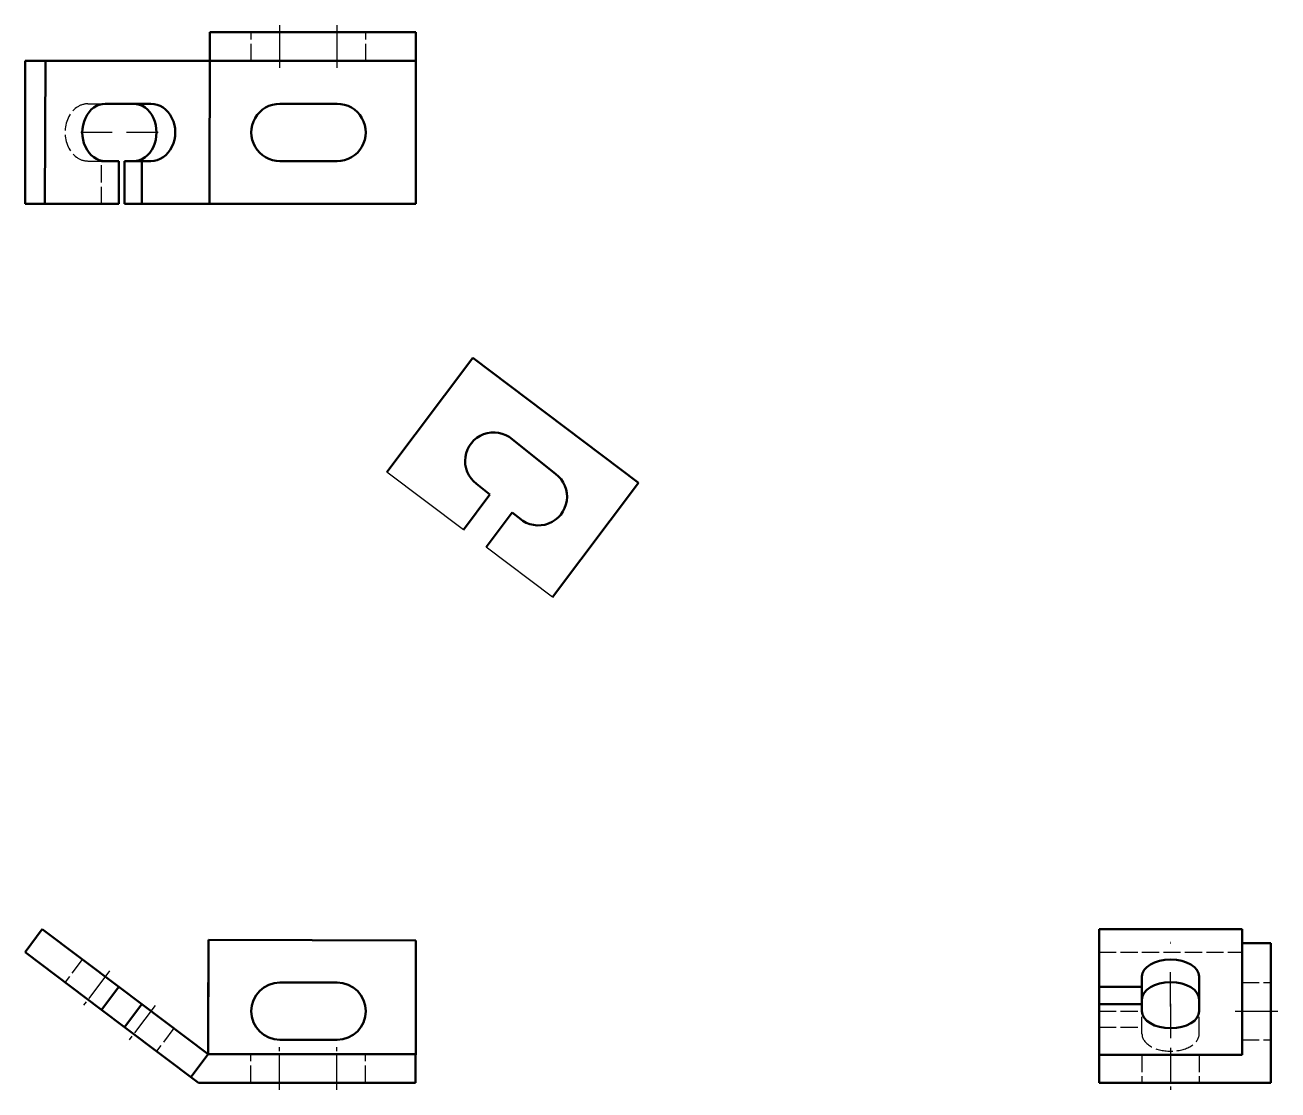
# Model space of a CAD drawing. Header units: millimetres. Extents: x 1881 to 2756, y 980 to 1725.
import ezdxf

# ---------------------------------------------------------------- set-up
doc = ezdxf.new("R2010")
doc.units = ezdxf.units.MM
doc.linetypes.add('ACAD_ISO02W100', pattern=[15, 12, -3])
doc.linetypes.add('ACAD_ISO08W100', pattern=[36, 24, -3, 6, -3])
for name, color, linetype, lineweight in [('central', 1, 'ACAD_ISO08W100', 25), ('hidden', 3, 'ACAD_ISO02W100', 30), ('visible', 7, 'Continuous', 50)]:
    doc.layers.add(name, color=color, linetype=linetype, lineweight=lineweight)
doc.layers.add('RP', color=50, linetype='Continuous')

msp = doc.modelspace()

# ---------------------------------------------------------------- linework, layer by layer
at = {"layer": 'central'}
for p, q in [((2058.68, 1719.51), (2058.68, 1724.51)), ((2058.68, 1694.51), (2058.68, 1719.51)), ((2098.68, 1719.51), (2098.68, 1724.51)), ((2098.68, 1694.51), (2098.68, 1719.51)), ((1941.53, 1649.51), (1919.5, 1649.51)), ((1973.48, 1649.51), (1951.44, 1649.51)), ((1939.54, 1063.56), (1921.49, 1039.6)), ((2681.06, 1038.59), (2681.06, 1064.56)), ((1971.49, 1039.48), (1953.43, 1015.52)), ((2681.06, 1040.49), (2681.06, 1014.52)), ((2726.06, 1035.4), (2751.06, 1035.4)), ((2751.06, 1035.4), (2756.06, 1035.4)), ((2058.41, 980.4), (2058.41, 1010.4)), ((2098.41, 980.4), (2098.41, 1010.4)), ((2681.06, 1009.91), (2681.06, 980.4))]:
    msp.add_line(p, q, dxfattribs=at)
at = {"layer": 'hidden'}
for p, q in [((2038.68, 1699.51), (2038.68, 1719.51)), ((2118.68, 1699.51), (2118.68, 1719.51)), ((1924.5, 1669.51), (1936.51, 1669.51)), ((1924.5, 1629.51), (1934.08, 1629.51)), ((1934.08, 1599.51), (1934.08, 1629.51)), ((2192.09, 1431.93), (2191.38, 1430.98)), ((1920.56, 1071.6), (1908.52, 1055.63)), ((2631.06, 1076.69), (2731.06, 1076.69)), ((2731.06, 1055.4), (2751.06, 1055.4)), ((2631.06, 1035.53), (2661.06, 1035.49)), ((2661.06, 1019.52), (2661.06, 1035.49)), ((2701.06, 1019.52), (2701.06, 1035.49)), ((2631.06, 1024.33), (2661.06, 1024.33)), ((1984.45, 1023.45), (1972.41, 1007.48)), ((2731.06, 1015.4), (2751.06, 1015.4)), ((2038.41, 985.4), (2038.41, 1005.4)), ((2118.41, 985.4), (2118.41, 1005.4)), ((2661.06, 1004.91), (2661.06, 985.4)), ((2701.06, 1004.91), (2701.06, 985.4))]:
    msp.add_line(p, q, dxfattribs=at)
for centre, major_axis, ratio, start_param in [((1924.5, 1649.51), (0, -20), 0.798636, 3.141592), ((2681.06, 1019.52), (20, 0), 0.601815, 3.141593)]:
    msp.add_ellipse(centre, major_axis=major_axis, ratio=ratio, start_param=start_param, end_param=6.283185, dxfattribs=at)
at = {"layer": 'RP'}
for p, q in [((2186.84, 1371.79), (2133.33, 1412.12)), ((2249.14, 1324.85), (2202.81, 1359.76))]:
    msp.add_line(p, q, dxfattribs=at)
at = {"layer": 'visible'}
for p, q in [((2009.42, 1599.51), (2009.62, 1719.51)), ((2009.62, 1719.51), (2153.68, 1719.51)), ((2153.68, 1599.51), (2153.68, 1719.51)), ((1894.86, 1699.51), (1880.57, 1699.51)), ((1880.57, 1599.51), (1880.57, 1699.51)), ((1894.49, 1599.51), (1894.86, 1699.51)), ((1894.49, 1599.51), (1894.86, 1699.51)), ((1894.86, 1699.51), (2153.68, 1699.51)), ((1936.51, 1669.51), (1968.52, 1669.51)), ((2058.68, 1669.51), (2098.68, 1669.51)), ((1985.51, 1649.43), (1985.51, 1649.51)), ((1934.08, 1629.51), (1946.12, 1629.51)), ((1946.12, 1599.51), (1946.12, 1629.51)), ((1950.05, 1599.51), (1950.05, 1629.51)), ((1950.05, 1629.51), (1956.44, 1629.51)), ((1962.09, 1629.51), (1956.44, 1629.51)), ((1962.09, 1599.51), (1962.09, 1629.51)), ((1962.09, 1629.51), (1968.48, 1629.51)), ((2058.68, 1629.51), (2098.68, 1629.51)), ((1894.49, 1599.51), (1880.57, 1599.51)), ((1894.49, 1599.51), (1934.08, 1599.51)), ((1934.08, 1599.51), (1946.12, 1599.51)), ((1962.09, 1599.51), (1950.05, 1599.51)), ((1962.09, 1599.51), (2153.68, 1599.51)), ((2193.51, 1491.98), (2133.33, 1412.12)), ((2309.32, 1404.72), (2193.51, 1491.98)), ((2220.09, 1435.86), (2251.33, 1410.85)), ((2191.4, 1430.96), (2191.38, 1430.98)), ((2196.02, 1403.92), (2205.39, 1396.41)), ((2309.32, 1404.72), (2249.14, 1324.85)), ((2205.39, 1396.41), (2186.84, 1371.79)), ((2221.01, 1383.91), (2202.81, 1359.76)), ((2221.01, 1383.91), (2227.26, 1378.9)), ((1892.61, 1092.66), (1880.57, 1076.69)), ((1946.12, 1052.34), (1892.61, 1092.66)), ((2631.06, 1092.66), (2731.06, 1092.66)), ((2631.06, 1052.34), (2631.06, 1092.66)), ((2731.06, 1004.91), (2731.06, 1092.66)), ((2008.41, 1005.4), (2008.68, 1085.4)), ((2008.68, 1085.4), (2153.68, 1084.91)), ((2153.68, 1084.91), (2153.68, 1004.91)), ((2681.06, 1083.15), (2681.3, 1083.15)), ((2731.06, 1082.98), (2751.06, 1082.92)), ((2751.06, 985.4), (2751.06, 1082.92)), ((1934.08, 1036.37), (1880.57, 1076.69)), ((2661.06, 1052.34), (2661.06, 1059.56)), ((2701.06, 1035.49), (2701.06, 1059.56)), ((1946.12, 1052.34), (1934.08, 1036.37)), ((1946.12, 1052.34), (1962.09, 1040.3)), ((2008.41, 1005.4), (2008.49, 1055.4)), ((2008.41, 1055.4), (2008.58, 1055.4)), ((2008.49, 1052.34), (2008.57, 1052.34)), ((2058.68, 1055.4), (2098.68, 1055.4)), ((2631.06, 1052.34), (2661.06, 1052.34)), ((2631.06, 1040.3), (2631.06, 1052.34)), ((2661.06, 1043.59), (2661.06, 1052.34)), ((2661.06, 1043.59), (2661.06, 1040.3)), ((1934.08, 1036.37), (1950.05, 1024.33)), ((1962.09, 1040.3), (1950.05, 1024.33)), ((2008.41, 1005.4), (1962.09, 1040.3)), ((2008.41, 1035.4), (2008.51, 1035.4)), ((2008.46, 1035.49), (2008.51, 1035.49)), ((2008.47, 1040.3), (2008.53, 1040.3)), ((2631.06, 1040.3), (2661.06, 1040.3)), ((2631.06, 1040.3), (2631.06, 1035.53)), ((2631.06, 985.4), (2631.06, 1035.53)), ((2661.06, 1040.3), (2661.06, 1035.49)), ((2001.72, 985.4), (1950.05, 1024.33)), ((2008.44, 1023.45), (2008.47, 1023.45)), ((2008.41, 1015.4), (2008.44, 1015.4)), ((2058.68, 1015.4), (2098.68, 1015.4)), ((2008.41, 1005.4), (1996.37, 989.43)), ((2008.41, 1005.4), (2153.41, 1005.4)), ((2058.68, 1005.4), (2058.68, 1004.91)), ((2098.68, 1005.4), (2098.68, 1004.91)), ((2153.41, 985.4), (2153.41, 1005.4)), ((2631.06, 1004.91), (2731.06, 1004.91)), ((2001.72, 985.4), (2153.41, 985.4)), ((2631.06, 985.4), (2751.06, 985.4))]:
    msp.add_line(p, q, dxfattribs=at)
for centre, start, end in [((2208.06, 1419.89), 49.62364, 233), ((2239.29, 1394.88), 229.62364, 53), ((2058.68, 1035.4), 90, 270), ((2098.68, 1035.4), 270, 90)]:
    msp.add_arc(centre, 20, start, end, dxfattribs=at)
for centre, major_axis, ratio, start_param, end_param in [((1936.53, 1649.51), (0, -20), 0.798636, 3.140459, 6.283185), ((1937.74, 1649.51), (0, -20), 0.865727, 3.141591, 3.14278), ((1956.44, 1649.51), (0, 20), 0.798636, 3.141593, 6.285029), ((1968.48, 1649.51), (0, 20), 0.851626, 3.141591, 6.285548), ((2058.68, 1649.51), (-20, 0), 1, 4.712389, 7.853982), ((2098.68, 1649.51), (20, 0), 1, 4.712389, 7.853982), ((2681.06, 1071.6), (-20, 0), 0.577634, 4.700817, 4.712389), ((2681.06, 1059.56), (-20, 0), 0.601815, 3.141593, 6.283185), ((2681.06, 1043.59), (-20, 0), 0.601815, 3.141593, 6.283185), ((2681.06, 1035.49), (20, 0), 0.601815, 3.141593, 6.283185)]:
    msp.add_ellipse(centre, major_axis=major_axis, ratio=ratio, start_param=start_param, end_param=end_param, dxfattribs=at)

doc.saveas('drawing.dxf')
